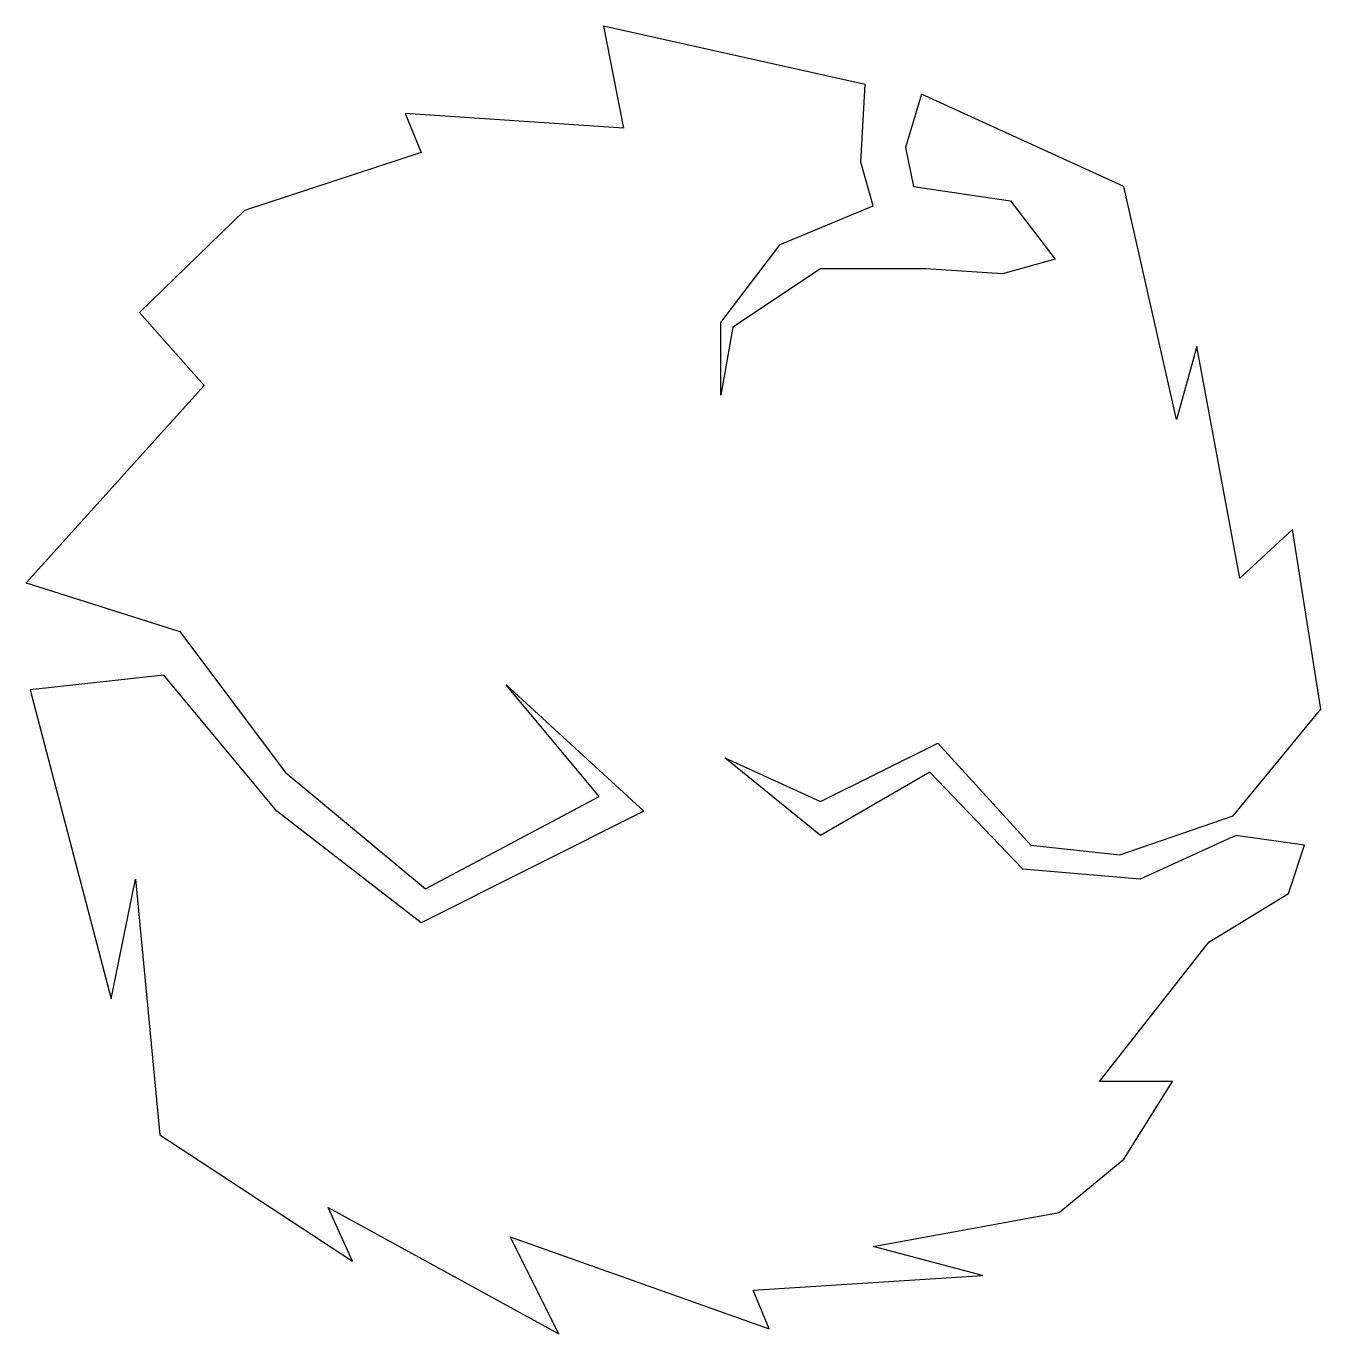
# Model space of a CAD drawing. Extents: x 12.774 to 12.982, y 9.228 to 9.438.
import ezdxf

# ---------------------------------------------------------------- set-up
doc = ezdxf.new("R2010")
doc.units = 0
doc.header["$MEASUREMENT"] = 0
doc.layers.get('0').update_dxf_attribs({"linetype": 'CONTINUOUS'})

msp = doc.modelspace()

# ---------------------------------------------------------------- linework, layer by layer
msp.add_lwpolyline([(12.92744, 9.2377), (12.90989, 9.24238), (12.93979, 9.24784), (12.95019, 9.25643), (12.95799, 9.26891), (12.94629, 9.26891), (12.96385, 9.29127), (12.97663, 9.29907), (12.97923, 9.30688), (12.96818, 9.30844), (12.95279, 9.30142), (12.93394, 9.30298), (12.91899, 9.31858), (12.90143, 9.30844), (12.88605, 9.32092), (12.90143, 9.3139), (12.92029, 9.32326), (12.93524, 9.30688), (12.94954, 9.30532), (12.96775, 9.31156), (12.98183, 9.32872), (12.97728, 9.35759), (12.96883, 9.34979), (12.9619, 9.38697), (12.9619, 9.38697), (12.95865, 9.37527), (12.95019, 9.41272), (12.91769, 9.42754), (12.91509, 9.41896), (12.91639, 9.41272), (12.93199, 9.41038), (12.93914, 9.40102), (12.93069, 9.39868), (12.91834, 9.39946), (12.90143, 9.39946), (12.88735, 9.39009), (12.8854, 9.37917), (12.8854, 9.39087), (12.89493, 9.40336), (12.90989, 9.4096), (12.90794, 9.41662), (12.90859, 9.4291), (12.86655, 9.43846), (12.8698, 9.42208), (12.83469, 9.42442), (12.83729, 9.41818), (12.8089, 9.40882), (12.792, 9.39243), (12.8024, 9.38073), (12.7738, 9.34901), (12.7985, 9.3412), (12.8154, 9.31858), (12.83794, 9.29986), (12.86589, 9.31468), (12.85094, 9.33262), (12.87305, 9.31234), (12.83729, 9.29439), (12.8141, 9.31234), (12.7959, 9.33418), (12.77445, 9.33184), (12.78745, 9.28217), (12.79135, 9.30142), (12.79525, 9.26033), (12.82624, 9.24004), (12.82234, 9.24862), (12.85939, 9.22834), (12.85159, 9.24394), (12.8932, 9.22912), (12.8906, 9.23536)], close=True)

doc.saveas('drawing.dxf')
